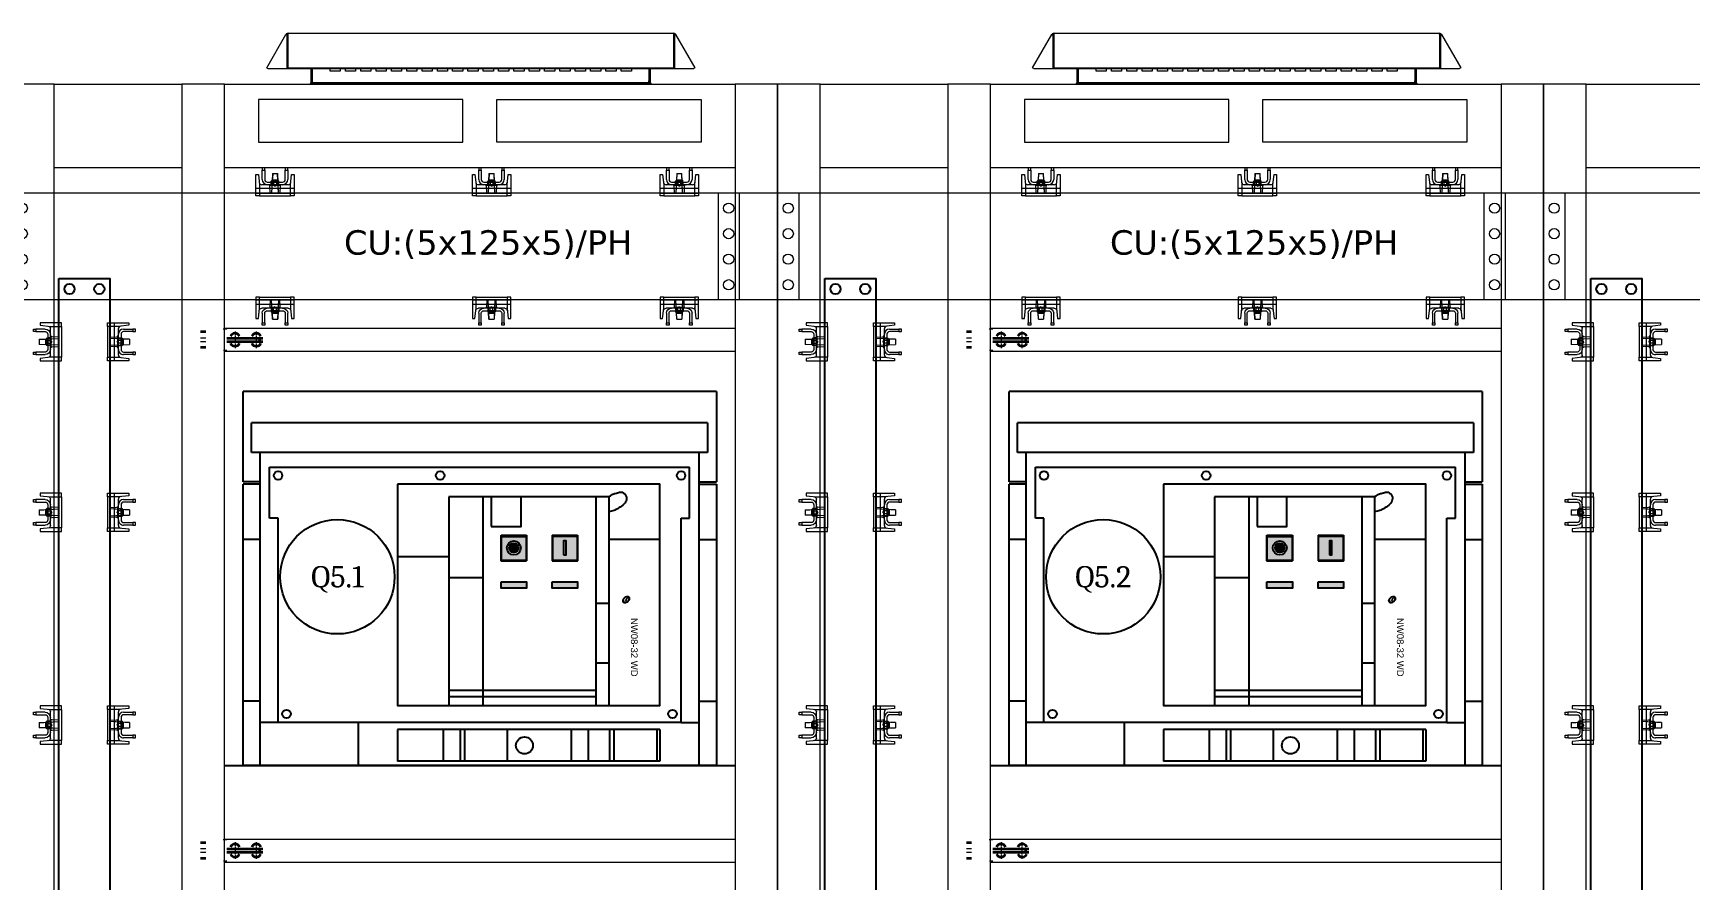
# Model space of a CAD drawing. Header units: millimetres. Extents: x -116965 to 323937, y 291661 to 566926.
# Drawn here: x -46213 to -44265, y 347416 to 348412 of the extents above; entities that cross this region are included whole.
import ezdxf
from ezdxf.enums import TextEntityAlignment as Align

# ---------------------------------------------------------------- set-up
doc = ezdxf.new("R2010")
doc.units = ezdxf.units.MM
doc.linetypes.add('CHAIN', pattern=[0.3543, 0.2362, -0.0295, 0.0591, -0.0295])
doc.layers.get('0').update_dxf_attribs({"lineweight": 18})
doc.layers.add('ALPHA', color=255, linetype='Continuous')
doc.layers.add('C00-00-00', color=7, linetype='Continuous')
for name, color, linetype, lineweight in [('Centerline(Schneider)', 7, 'Continuous', 18), ('hw_Auxiliary', 2, 'Continuous', 13), ('Visible (ISO)', 7, 'Continuous', 50), ('Visible Edges(Schneider)', 7, 'Continuous', 35)]:
    doc.layers.add(name, color=color, linetype=linetype, lineweight=lineweight)
doc.styles.add('hwTech', font='Cambria.ttf')
doc.styles.add('ROMANS', font='')
doc.styles.get("Standard").update_dxf_attribs({"font": 'arial.ttf'})
doc.styles.get('ROMANS').set_extended_font_data('.VnArial')

# ---------------------------------------------------------------- blocks, each defined once
blk = doc.blocks.new('QQQ')
at = {"color": 1, "lineweight": -3, "ltscale": 5}
blk.add_circle((59732.6, 361340.9), 67.2, dxfattribs=at)
at = {"color": 6, "lineweight": -3, "ltscale": 5, "style": 'hwTech'}
blk.add_attdef('Q5A.1', text='', height=25, dxfattribs=at).set_placement((59732.6, 361340.9), align=Align.MIDDLE_CENTER)
blk = doc.blocks.new('*U1436')
for points in [[(0, 2200), (0, 0), (50, 0), (50, 2200)], [(50, 2102), (50, 2200), (200, 2200), (200, 2102)], [(200, 2200), (200, 0), (250, 0), (250, 2200)], [(250, 2102), (250, 2200), (850, 2200), (850, 2102)], [(850, 2200), (850, 0), (900, 0), (900, 2200)], [(50, 98), (50, 0), (200, 0), (200, 98)], [(250, 98), (250, 0), (850, 0), (850, 98)]]:
    blk.add_lwpolyline(points, close=True)
at = {"layer": 'hw_Auxiliary'}
for points in [[(290, 2132), (530, 2132), (530, 2182), (290, 2182)], [(810, 2132), (570, 2132), (570, 2182), (810, 2182)], [(290, 68), (530, 68), (530, 18), (290, 18)], [(810, 68), (570, 68), (570, 18), (810, 18)]]:
    blk.add_lwpolyline(points, close=True, dxfattribs=at)
blk = doc.blocks.new('ban le blokset')
for p, q in [((11, 2), (5, 2)), ((5, -2), (11, -2))]:
    blk.add_line(p, q)
at = {"layer": 'Centerline(Schneider)', "linetype": 'CHAIN', "ltscale": 7.55611}
for p, q in [((35.8, 12.5), (31.7, 12.5)), ((36, -12.5), (31.8, -12.5))]:
    blk.add_line(p, q, dxfattribs=at)
at = {"layer": 'Centerline(Schneider)', "linetype": 'CHAIN', "ltscale": 21.168501}
for p, q in [((45.5, 9.8), (45.5, -9.8)), ((70.5, -9.8), (70.5, 9.8))]:
    blk.add_line(p, q, dxfattribs=at)
at = {"layer": 'Visible Edges(Schneider)'}
for p, q in [((11, 9.2), (5, 9.2)), ((36, 2), (78, 2)), ((74.5, -2), (74.5, 2)), ((11, -9.2), (5, -9.2)), ((36, -2), (78, -2))]:
    blk.add_line(p, q, dxfattribs=at)
for centre, start, end in [((45.5, 2), 21.122, 158.878), ((70.5, 2), 21.122, 158.878), ((45.5, -2), 201.122, 338.878), ((70.5, -2), 201.122, 338.878)]:
    blk.add_arc(centre, 5.63, start, end, dxfattribs=at)
blk = doc.blocks.new('*U1771')
h = blk.add_hatch(color=254)
edge = h.paths.add_edge_path()
edge.add_spline(control_points=[(5.56, 1.78), (5.58, 1.82), (5.59, 1.87), (5.62, 1.95), (5.64, 2), (5.65, 2.04)], knot_values=[-0.183546, -0.183546, -0.183546, -0.183546, -0.091771, -0.091771, 0, 0, 0, 0], degree=3, periodic=0)
edge.add_line((5.65, 2.04), (5.27, 2.04))
edge.add_ellipse((6.4, 1.52), major_axis=(1.3, 1.25), ratio=0.66219, start_angle=104.57605, end_angle=114.75831)
edge.add_line((5.1, 1.78), (5.56, 1.78))
edge = h.paths.add_edge_path()
edge.add_spline(control_points=[(5.44, 1.27), (5.46, 1.32), (5.47, 1.36), (5.5, 1.45), (5.52, 1.49), (5.53, 1.53)], knot_values=[-0.183098, -0.183098, -0.183098, -0.183098, -0.091547, -0.091547, 0, 0, 0, 0], degree=3, periodic=0)
edge.add_line((5.53, 1.53), (4.99, 1.53))
edge.add_ellipse((6.4, 1.52), major_axis=(1.3, 1.25), ratio=0.66219, start_angle=124.09616, end_angle=133.95883)
edge.add_line((4.9, 1.27), (5.44, 1.27))
edge = h.paths.add_edge_path()
edge.add_spline(control_points=[(6.75, 1.18), (6.78, 1.32), (6.82, 1.45), (6.89, 1.72), (6.92, 1.85), (6.96, 1.98)], knot_values=[-0.551644, -0.551644, -0.551644, -0.551644, -0.275816, -0.275816, 0, 0, 0, 0], degree=3, periodic=0)
edge.add_spline(control_points=[(6.96, 1.98), (6.96, 1.99), (6.96, 1.99), (6.97, 2.01), (6.97, 2.01), (6.97, 2.01)], knot_values=[-0.018517, -0.018517, -0.018517, -0.018517, -0.010545, -0.010545, 0, 0, 0, 0], degree=3, periodic=0)
edge.add_spline(control_points=[(6.97, 2.01), (6.98, 2.02), (6.98, 2.03), (7, 2.03), (7.01, 2.04), (7.03, 2.04), (7.04, 2.04), (7.05, 2.04)], knot_values=[-0.027221, -0.027221, -0.027221, -0.027221, -0.014514, -0.014514, -0.00734, -0.00734, 0, 0, 0, 0], degree=3, periodic=0)
edge.add_line((7.05, 2.04), (7.44, 2.04))
edge.add_spline(control_points=[(7.44, 2.04), (7.45, 2.1), (7.46, 2.17), (7.49, 2.29), (7.5, 2.36), (7.52, 2.42)], knot_values=[-0.257765, -0.257765, -0.257765, -0.257765, -0.128882, -0.128882, 0, 0, 0, 0], degree=3, periodic=0)
edge.add_line((7.52, 2.42), (6.88, 2.42))
edge.add_spline(control_points=[(6.88, 2.42), (6.76, 2.42), (6.65, 2.4), (6.42, 2.3), (6.33, 2.24), (6.21, 2.11), (6.17, 2.06), (6.13, 1.97), (6.11, 1.94), (6.09, 1.88), (6.09, 1.86), (6.08, 1.83)], knot_values=[-0.86466, -0.86466, -0.86466, -0.86466, -0.632414, -0.632414, -0.431586, -0.431586, -0.283006, -0.283006, -0.174285, -0.174285, 0, 0, 0, 0], degree=3, periodic=0)
edge.add_spline(control_points=[(6.08, 1.83), (6.05, 1.71), (6.02, 1.59), (5.97, 1.36), (5.94, 1.24), (5.91, 1.13)], knot_values=[-0.479158, -0.479158, -0.479158, -0.479158, -0.239583, -0.239583, 0, 0, 0, 0], degree=3, periodic=0)
edge.add_spline(control_points=[(5.91, 1.13), (5.91, 1.12), (5.91, 1.11), (5.9, 1.09), (5.89, 1.08), (5.89, 1.08)], knot_values=[-0.028568, -0.028568, -0.028568, -0.028568, -0.012798, -0.012798, 0, 0, 0, 0], degree=3, periodic=0)
edge.add_spline(control_points=[(5.89, 1.08), (5.88, 1.07), (5.87, 1.05), (5.83, 1.04), (5.83, 1.04), (5.8, 1.03), (5.79, 1.03), (5.79, 1.03)], knot_values=[-0.058564, -0.058564, -0.058564, -0.058564, -0.027343, -0.027343, -0.015539, -0.015539, 0, 0, 0, 0], degree=3, periodic=0)
edge.add_line((5.79, 1.03), (5.39, 1.03))
edge.add_spline(control_points=[(5.39, 1.03), (5.37, 0.96), (5.35, 0.89), (5.31, 0.76), (5.3, 0.69), (5.28, 0.62)], knot_values=[-0.283689, -0.283689, -0.283689, -0.283689, -0.141847, -0.141847, 0, 0, 0, 0], degree=3, periodic=0)
edge.add_line((5.28, 0.62), (5.9, 0.62))
edge.add_spline(control_points=[(5.9, 0.62), (6.07, 0.62), (6.2, 0.65), (6.42, 0.75), (6.52, 0.82), (6.63, 0.94), (6.67, 0.98), (6.73, 1.09), (6.74, 1.14), (6.75, 1.18)], knot_values=[-1.143628, -1.143628, -1.143628, -1.143628, -0.811486, -0.811486, -0.496541, -0.496541, -0.30491, -0.30491, 0, 0, 0, 0], degree=3, periodic=0)
edge = h.paths.add_edge_path()
edge.add_ellipse((6.4, 1.52), major_axis=(1.3, 1.25), ratio=0.66219, start_angle=306, end_angle=315.86966)
edge.add_line((7.91, 1.81), (7.26, 1.81))
edge.add_spline(control_points=[(7.26, 1.81), (7.25, 1.77), (7.24, 1.72), (7.22, 1.64), (7.2, 1.59), (7.19, 1.55)], knot_values=[-0.178881, -0.178881, -0.178881, -0.178881, -0.089455, -0.089455, 0, 0, 0, 0], degree=3, periodic=0)
edge.add_line((7.19, 1.55), (7.83, 1.55))
edge = h.paths.add_edge_path()
edge.add_spline(control_points=[(7.13, 1.3), (7.12, 1.26), (7.11, 1.22), (7.08, 1.13), (7.07, 1.09), (7.06, 1.04)], knot_values=[-0.179952, -0.179952, -0.179952, -0.179952, -0.089977, -0.089977, 0, 0, 0, 0], degree=3, periodic=0)
edge.add_line((7.06, 1.04), (7.56, 1.04))
edge.add_ellipse((6.4, 1.52), major_axis=(1.3, 1.25), ratio=0.66219, start_angle=286.57974, end_angle=296.65326)
edge.add_line((7.72, 1.3), (7.13, 1.3))
at = {"color": 102}
blk.add_ellipse((6.4, 1.52), major_axis=(1.3, 1.25), ratio=0.66219, dxfattribs=at)
blk = doc.blocks.new('*U1454')
h = blk.add_hatch(color=1)
h.dxf.hatch_style = 1
h.paths.add_polyline_path([(217.7, 104.6, 0.414214), (217.3, 104.9), (188.7, 104.9, 0.414214), (188.3, 104.6), (188.3, 75.9, 0.414214), (188.7, 75.6), (217.3, 75.6, 0.414214), (217.7, 75.9)])
h.paths.add_polyline_path([(211.2, 90.2, -1), (194.8, 90.2, -1)], flags=16)
h.paths.add_polyline_path([(208.5, 90.2, -1), (197.5, 90.2, -1)], flags=0)
h.paths.add_polyline_path([(197.5, 90.2, 1), (208.5, 90.2, 1)], flags=0)
h = blk.add_hatch(color=5)
h.dxf.hatch_style = 1
h.paths.add_polyline_path([(277.7, 104.6, 0.414214), (277.3, 104.9), (248.7, 104.9, 0.414214), (248.3, 104.6), (248.3, 75.9, 0.414214), (248.7, 75.6), (277.3, 75.6, 0.414214), (277.7, 75.9)])
h.paths.add_polyline_path([(261.6, 98.4), (264.4, 98.4), (264.4, 82.1), (261.6, 82.1)], flags=16)
h = blk.add_hatch(color=1)
h.dxf.hatch_style = 1
h.paths.add_polyline_path([(208.5, 90.2, 1), (197.5, 90.2, 1)])
for color, points in [(3, [(188, 50.2), (218, 50.2), (218, 42.8), (188, 42.8)]), (2, [(248, 50.2), (278, 50.2), (278, 42.8), (248, 42.8)])]:
    blk.add_hatch(color=color).paths.add_polyline_path(points)
at = {"color": 0}
for p, q in [((188, 75.2), (188, 105.2)), ((188, 105.2), (218, 105.2)), ((188.3, 75.9), (188.3, 104.6)), ((217.3, 104.9), (188.7, 104.9)), ((248, 105.2), (278, 105.2)), ((248.7, 104.9), (277.3, 104.9))]:
    blk.add_line(p, q, dxfattribs=at)
at = {"color": 7}
for p, q in [((217.7, 104.6), (217.7, 75.9)), ((218, 105.2), (218, 75.2)), ((248, 105.2), (248, 75.2)), ((248.3, 104.6), (248.3, 75.9)), ((218, 75.2), (188, 75.2)), ((217.3, 75.6), (188.7, 75.6)), ((278, 75.2), (248, 75.2)), ((277.3, 75.6), (248.7, 75.6))]:
    blk.add_line(p, q, dxfattribs=at)
blk.add_lwpolyline([(261.6, 82.1), (264.4, 82.1), (264.4, 98.4), (261.6, 98.4)], close=True, dxfattribs=at)
at = {"color": 0}
for points in [[(188, 50.2), (218, 50.2), (218, 42.8), (188, 42.8)], [(248, 50.2), (278, 50.2), (278, 42.8), (248, 42.8)]]:
    blk.add_lwpolyline(points, close=True, dxfattribs=at)
at = {"color": 7}
blk.add_circle((203, 90.2), 8.18, dxfattribs=at)
at = {"color": 1}
blk.add_circle((203, 90.2), 5.45, dxfattribs=at)
at = {"color": 0}
for centre, start, end in [((188.7, 104.6), 90, 180), ((217.3, 104.6), 0, 90), ((248.7, 104.6), 90, 180), ((188.7, 75.9), 180, 270)]:
    blk.add_arc(centre, 0.341, start, end, dxfattribs=at)
at = {"color": 7}
for centre, start, end in [((217.3, 75.9), 270, 0), ((248.7, 75.9), 180, 270)]:
    blk.add_arc(centre, 0.341, start, end, dxfattribs=at)
at = {"layer": 'ALPHA', "color": 253}
for p, q in [((441, 273.8), (-115, 273.8)), ((-115, 167.8), (-115, 273.8)), ((441, 273.8), (441, 167.8)), ((-95, -165.2), (-95, 202.2)), ((420.5, 202.2), (420.5, -165.2)), ((-84, 185.2), (409.5, 185.2)), ((-84, 125.2), (-84, 185.2)), ((409.5, 125.2), (409.5, 185.2)), ((-95, 167.8), (-115, 167.8)), ((-115, -165.2), (-115, 165.2)), ((-95, 165.2), (-115, 165.2)), ((420.5, 167.8), (441, 167.8)), ((420.5, 165.2), (441, 165.2)), ((441, 165.2), (441, -165.2)), ((-79, 125.2), (-84, 125.2)), ((-74, 125.2), (-79, 125.2)), ((-74, -114.8), (-74, 125.2)), ((399.5, -114.8), (399.5, 125.2)), ((399.5, 125.2), (404.5, 125.2)), ((404.5, 125.2), (409.5, 125.2)), ((-74, -114.8), (-95, -114.8)), ((20.5, -165.2), (20.5, -114.8)), ((399.5, -114.8), (420.5, -114.8)), ((441, -165.2), (-115, -165.2))]:
    blk.add_line(p, q, dxfattribs=at)
at = {"layer": 'ALPHA', "color": 254}
for p, q in [((430.5, 237.2), (-105, 237.2)), ((-105, 202.2), (-105, 237.2)), ((430.5, 237.2), (430.5, 202.2)), ((430.5, 202.2), (-105, 202.2)), ((-95, 100.2), (-115, 100.2)), ((218, 105.2), (218, 75.2)), ((248, 105.2), (248, 75.2)), ((420.5, 100.2), (441, 100.2)), ((188, 75.2), (218, 75.2)), ((248, 75.2), (278, 75.2)), ((-95, -89.8), (-115, -89.8)), ((420.5, -89.8), (441, -89.8))]:
    blk.add_line(p, q, dxfattribs=at)
at = {"layer": 'ALPHA', "color": 4}
for p, q in [((126.5, 150.2), (126.5, -94.8)), ((314.5, 150.2), (126.5, 150.2)), ((166.5, 150.2), (166.5, -94.8)), ((299.5, 150.2), (299.5, -94.8)), ((314.5, 150.2), (314.5, -94.8)), ((374.5, 100.2), (314.5, 100.2)), ((66.5, 80.2), (126.5, 80.2)), ((166.5, 55.2), (126.5, 55.2)), ((299.5, 25.2), (314.5, 25.2)), ((299.5, -44.8), (314.5, -44.8)), ((299.5, -77.2), (126.5, -77.2)), ((299.5, -84.8), (126.5, -84.8)), ((374.5, -123.2), (66.5, -123.2)), ((66.5, -123.2), (66.5, -160.2)), ((120.5, -160.2), (120.5, -123.2)), ((140.5, -160.2), (140.5, -123.2)), ((145.5, -160.2), (145.5, -123.2)), ((195.5, -160.2), (195.5, -123.2)), ((270.5, -123.2), (270.5, -160.2)), ((290.5, -123.2), (290.5, -160.2)), ((315.5, -123.2), (315.5, -160.2)), ((320.5, -123.2), (320.5, -160.2)), ((371, -123.2), (371, -160.2)), ((374.5, -123.2), (374.5, -160.2)), ((374.5, -160.2), (66.5, -160.2))]:
    blk.add_line(p, q, dxfattribs=at)
at = {"layer": 'ALPHA', "color": 0}
for p, q in [((188, 105.2), (188, 75.2)), ((188, 105.2), (218, 105.2)), ((248, 105.2), (278, 105.2)), ((278, 105.2), (278, 75.2))]:
    blk.add_line(p, q, dxfattribs=at)
at = {"layer": 'ALPHA', "color": 4}
for points in [[(66.5, 165.2), (66.5, -94.8), (374.5, -94.8), (374.5, 165.2)], [(176.5, 115.2), (211.5, 115.2), (211.5, 150.2), (176.5, 150.2)]]:
    blk.add_lwpolyline(points, close=True, dxfattribs=at)
blk.add_lwpolyline([(314.5, 150.2, -0.038619), (318.5, 152.8, -0.045493), (322.3, 154.3, -0.024228), (327.2, 155.6, -0.058648), (329.2, 155.7, -0.123358), (331.5, 155.1, -0.092807), (333.9, 153.1, -0.116657), (335.4, 149.8, -0.128186), (335.3, 146.5, -0.049971), (334.3, 144.1, -0.055894), (333, 142.2, -0.051937), (331, 140.3, -0.020219), (325.1, 136.3, -0.056224), (320.8, 134.3, -0.040931), (314.5, 132.6)], format="xyb", dxfattribs=at)
at = {"layer": 'ALPHA', "color": 7}
for points in [[(218, 75.2), (188, 75.2), (188, 103.6), (218, 103.6)], [(248, 75.2), (278, 75.2), (278, 103.6), (248, 103.6)]]:
    blk.add_lwpolyline(points, close=True, dxfattribs=at)
at = {"layer": 'ALPHA', "color": 253}
blk.add_lwpolyline([(399.5, -114.8), (-74, -114.8)], dxfattribs=at)
at = {"layer": 'ALPHA', "color": 254}
for centre in [(-74, 175.2), (116.5, 175.2), (399.5, 175.2), (-64, -104.8), (389.5, -104.8)]:
    blk.add_circle(centre, 5, dxfattribs=at)
at = {"layer": 'ALPHA', "color": 4}
blk.add_circle((215.5, -141.8), 10, dxfattribs=at)
at = {"color": 7, "xscale": 2.430000000000291, "yscale": 2.430000000000291, "zscale": 2.430000000000291}
blk.add_blockref('*U1771', (319.5, 25.8), dxfattribs=at)
at = {"layer": 'ALPHA', "color": 254, "style": 'ROMANS', "flags": 8}
blk.add_attdef('TYPE2', (340.6, 8), '', height=8, rotation=270, dxfattribs=at)
blk = doc.blocks.new('*U1648')
at = {"color": 1}
for p, q in [((60078.4, 339394.9), (59223.4, 339394.9)), ((60078.4, 339394.9), (59223.4, 339394.9)), ((59223.4, 339394.9), (59223.4, 339269.9)), ((60078.4, 339394.9), (60078.4, 339269.9)), ((59223.4, 339269.9), (60078.4, 339269.9))]:
    blk.add_line(p, q, dxfattribs=at)
for centre in [(59235.9, 339377.4), (60065.9, 339377.4), (59235.9, 339347.4), (60065.9, 339347.4), (59235.9, 339317.4), (60065.9, 339317.4), (59235.9, 339287.4), (60065.9, 339287.4)]:
    blk.add_circle(centre, 6, dxfattribs=at)
blk = doc.blocks.new('*U1647')
at = {"color": 1}
for p, q in [((59910.9, 339394.9), (59815.9, 339394.9)), ((59910.9, 339394.9), (59815.9, 339394.9)), ((59815.9, 339394.9), (59815.9, 339269.9)), ((59910.9, 339394.9), (59910.9, 339269.9)), ((59815.9, 339269.9), (59910.9, 339269.9))]:
    blk.add_line(p, q, dxfattribs=at)
for centre in [(59828.4, 339377.4), (59898.4, 339377.4), (59828.4, 339347.4), (59898.4, 339347.4), (59828.4, 339317.4), (59898.4, 339317.4), (59828.4, 339287.4), (59898.4, 339287.4)]:
    blk.add_circle(centre, 6, dxfattribs=at)
blk = doc.blocks.new('555')
at = {"lineweight": 5}
for p, q in [((-22.5, 25), (-19.5, 25)), ((-22.5, 0), (-22.5, 25)), ((-19.5, 25), (-18.2, 13)), ((-12, 33), (-15, 33)), ((-15, 33), (-15, 30)), ((-15, 30), (-12, 30)), ((-15, 19), (-15, 30)), ((-12, 30), (-12, 33)), ((-12, 30), (-12, 19)), ((-2.7, 26), (-4, 3.7)), ((-3, 26), (-3.4, 17.7)), ((-3, 26), (3, 26)), ((3, 26), (3.2, 26)), ((3.4, 17.7), (3, 26)), ((4, 3.7), (3.2, 26)), ((15, 33), (12, 33)), ((12, 33), (12, 30)), ((12, 30), (15, 30)), ((12, 19), (12, 30)), ((15, 30), (15, 33)), ((15, 30), (15, 19)), ((18.2, 13), (19.5, 25)), ((19.5, 25), (22.5, 25)), ((22.5, 25), (22.5, 0)), ((22.5, 8.5), (-22.5, 8.5)), ((-22.5, 3), (-4.9, 3)), ((-18.2, 0), (-22.5, 0)), ((-18.2, 13), (-18.2, 13)), ((-18.2, 13), (-18.2, 0)), ((-17.7, 13), (-18.2, 13)), ((-18.2, 0), (-17.7, 0)), ((-17.7, 0), (17.7, 0)), ((-9, 13), (-15.5, 13)), ((-9, 16), (9, 16)), ((9, 13), (-9, 13)), ((-6, 13), (-6, 12.2)), ((0, 12.2), (-6, 12.2)), ((-5.6, 3.7), (-5.9, 11.1)), ((-4.7, 3), (-4.9, 3)), ((-4.7, 3), (4.7, 3)), ((-4.5, 13), (-4.5, 16)), ((-2.9, 18.7), (-4.4, 17.2)), ((-4.4, 13), (-4.4, 17.2)), ((0, 17.2), (-4.4, 17.2)), ((-4.1, 13), (-4.1, 16)), ((-3.4, 16.2), (-4, 3.7)), ((-3.4, 17.7), (-3.4, 16.2)), ((3.4, 17.7), (-3.4, 17.7)), ((3.4, 16.2), (-3.4, 16.2)), ((-2.9, 18.7), (0, 18.7)), ((-1.6, 18.7), (-1.6, 13)), ((0, 11.3), (-1.6, 12.2)), ((0, 18.7), (2.9, 18.7)), ((4.4, 17.2), (0, 17.2)), ((0, 11.3), (1.6, 12.2)), ((6, 12.2), (0, 12.2)), ((1.6, 18.7), (1.6, 13)), ((2.9, 18.7), (4.4, 17.2)), ((3.5, 17.7), (3.4, 17.7)), ((3.4, 16.2), (3.4, 17.7)), ((3.4, 16.2), (3.5, 16.2)), ((4, 3.7), (3.4, 16.2)), ((4.1, 13), (4.1, 16)), ((4.4, 13), (4.4, 17.2)), ((4.5, 13), (4.5, 16)), ((4.9, 3), (4.7, 3)), ((4.9, 3), (22.5, 3)), ((5.9, 11.1), (5.6, 3.7)), ((6, 13), (6, 12.2)), ((15.5, 13), (9, 13)), ((18.2, 13), (17.7, 13)), ((17.7, 0), (18.2, 0)), ((18.2, 0), (18.2, 13)), ((18.2, 13), (18.2, 13)), ((22.5, 0), (18.2, 0))]:
    blk.add_line(p, q, dxfattribs=at)
for centre, radius, start, end in [((-15.5, 16), 3, 186, 270), ((-9, 19), 6, 180, 270), ((-9, 19), 3, 180, 270), ((-7.9, 11), 2, 2, 90), ((-4.9, 3.7), 0.75, 182, 270), ((-4.7, 3.7), 0.75, 270, 356.7829), ((-4.7, 3.7), 0.75, 270, 357.5104), ((4.7, 3.7), 0.75, 182.0138, 270), ((4.7, 3.7), 0.75, 182.4896, 270), ((4.9, 3.7), 0.75, 270, 358), ((7.9, 11), 2, 90, 178), ((9, 19), 3, 270, 0), ((9, 19), 6, 270, 0), ((15.5, 16), 3, 270, 354)]:
    blk.add_arc(centre, radius, start, end, dxfattribs=at)
blk = doc.blocks.new('*U1654')
at = {"color": 1, "lineweight": -3, "ltscale": 5}
blk.add_lwpolyline([(62335.1, 341247.3), (62335.1, 341307.3), (64199.1, 341307.3), (64199.1, 341247.3)], close=True, dxfattribs=at)
for centre in [(62347.6, 341294.8), (62347.6, 341259.8)]:
    blk.add_circle(centre, 6, dxfattribs=at)
blk = doc.blocks.new('SV-F')
at = {"lineweight": 13}
blk.add_line((201, 0), (-201, 0), dxfattribs=at)
at = {"layer": 'Visible (ISO)', "lineweight": 13}
for p, q in [((-251.5, 19.3), (-228.9, 58.5)), ((-228.8, 58.5), (-228.9, 58.5)), ((-228.8, 58.5), (-228.7, 58.4)), ((-227.8, 58.9), (-228.2, 58.1)), ((-227.8, 58.9), (-227.8, 18.5)), ((-226.8, 58.3), (-227.8, 58.9)), ((-226.7, 58.5), (-226.7, 19.3)), ((-226.3, 58.5), (-226.7, 58.5)), ((-226.3, 58.5), (-226.3, 60)), ((-226.3, 60), (226.3, 60)), ((226.3, 60), (226.3, 58.5)), ((226.7, 58.5), (226.3, 58.5)), ((226.7, 58.5), (226.7, 19.3)), ((226.8, 58.3), (227.8, 58.9)), ((228.2, 58.1), (227.8, 58.9)), ((227.8, 58.9), (227.8, 18.5)), ((228.7, 58.4), (228.8, 58.5)), ((228.9, 58.5), (228.8, 58.5)), ((228.9, 58.5), (251.5, 19.3)), ((-226.8, 18.5), (-226.8, 58.3)), ((226.8, 18.5), (226.8, 58.3)), ((-250.9, 18.9), (-251.5, 19.3)), ((-250.9, 18.9), (-250.2, 18.5)), ((-250.2, 18.5), (-227.8, 18.5)), ((-227.8, 18.5), (-226.8, 18.5)), ((-226.7, 19.3), (-226.7, 18.5)), ((-226.7, 19.3), (226.7, 19.3)), ((-226.7, 18.5), (226.7, 18.5)), ((-199.5, 18.5), (-199.5, 1.5)), ((-198, 1.5), (-198, 18.5)), ((-197.5, 4), (-197.5, 18.5)), ((-197.5, 2), (-197.5, 4)), ((-197.5, 2), (197.5, 2)), ((-197.5, 2), (-197.5, 0)), ((-177, 15.5), (-177, 18.5)), ((-165, 15.5), (-177, 15.5)), ((-165, 18.5), (-165, 15.5)), ((-159, 15.5), (-159, 18.5)), ((-147, 15.5), (-159, 15.5)), ((-147, 18.5), (-147, 15.5)), ((-141, 15.5), (-141, 18.5)), ((-129, 15.5), (-141, 15.5)), ((-129, 18.5), (-129, 15.5)), ((-123, 15.5), (-123, 18.5)), ((-111, 15.5), (-123, 15.5)), ((-111, 18.5), (-111, 15.5)), ((-105, 15.5), (-105, 18.5)), ((-93, 15.5), (-105, 15.5)), ((-93, 18.5), (-93, 15.5)), ((-87, 15.5), (-87, 18.5)), ((-75, 15.5), (-87, 15.5)), ((-75, 18.5), (-75, 15.5)), ((-69, 15.5), (-69, 18.5)), ((-57, 15.5), (-69, 15.5)), ((-57, 18.5), (-57, 15.5)), ((-51, 15.5), (-51, 18.5)), ((-39, 15.5), (-51, 15.5)), ((-39, 18.5), (-39, 15.5)), ((-33, 15.5), (-33, 18.5)), ((-21, 15.5), (-33, 15.5)), ((-21, 18.5), (-21, 15.5)), ((-15, 15.5), (-15, 18.5)), ((-3, 15.5), (-15, 15.5)), ((-3, 18.5), (-3, 15.5)), ((3, 15.5), (3, 18.5)), ((15, 15.5), (3, 15.5)), ((15, 18.5), (15, 15.5)), ((21, 15.5), (21, 18.5)), ((33, 15.5), (21, 15.5)), ((33, 18.5), (33, 15.5)), ((39, 15.5), (39, 18.5)), ((51, 15.5), (39, 15.5)), ((51, 18.5), (51, 15.5)), ((57, 15.5), (57, 18.5)), ((69, 15.5), (57, 15.5)), ((69, 18.5), (69, 15.5)), ((75, 15.5), (75, 18.5)), ((87, 15.5), (75, 15.5)), ((87, 18.5), (87, 15.5)), ((93, 15.5), (93, 18.5)), ((105, 15.5), (93, 15.5)), ((105, 18.5), (105, 15.5)), ((111, 15.5), (111, 18.5)), ((123, 15.5), (111, 15.5)), ((123, 18.5), (123, 15.5)), ((129, 15.5), (129, 18.5)), ((141, 15.5), (129, 15.5)), ((141, 18.5), (141, 15.5)), ((147, 15.5), (147, 18.5)), ((159, 15.5), (147, 15.5)), ((159, 18.5), (159, 15.5)), ((165, 15.5), (165, 18.5)), ((177, 15.5), (165, 15.5)), ((177, 18.5), (177, 15.5)), ((197.5, 18.5), (197.5, 4)), ((197.5, 2), (197.5, 4)), ((197.5, 2), (197.5, 0)), ((198, 1.5), (198, 18.5)), ((199.5, 1.5), (199.5, 18.5)), ((226.7, 19.3), (226.7, 18.5)), ((226.8, 18.5), (227.8, 18.5)), ((227.8, 18.5), (250.2, 18.5)), ((250.9, 18.9), (250.2, 18.5)), ((251.5, 19.3), (250.9, 18.9))]:
    blk.add_line(p, q, dxfattribs=at)
for centre, radius, start, end in [((-226.3, 57), 3, 136.3257, 150), ((-226.3, 57), 3, 90, 136.3257), ((-226.3, 57), 1.5, 105.8402, 114.6033), ((226.3, 57), 3, 43.6743, 90), ((226.3, 57), 1.5, 65.3967, 74.1598), ((226.3, 57), 3, 30, 43.6743), ((-201, 1.5), 1.5, 270, 0), ((-201, 1.5), 3, 330, 0), ((201, 1.5), 3, 180, 210), ((201, 1.5), 1.5, 180, 270)]:
    blk.add_arc(centre, radius, start, end, dxfattribs=at)
for points in [[(-228.7, 58.4), (-228.7, 58.4), (-228.6, 58.4), (-228.6, 58.3)], [(-228.6, 58.3), (-228.5, 58.3), (-228.4, 58.2), (-228.2, 58.1)], [(228.6, 58.3), (228.5, 58.3), (228.4, 58.2), (228.2, 58.1)], [(228.7, 58.4), (228.7, 58.4), (228.6, 58.4), (228.6, 58.3)]]:
    blk.add_open_spline(points, degree=3, dxfattribs=at)

msp = doc.modelspace()

# ---------------------------------------------------------------- linework, layer by layer
for p, q in [((-45987.949803, 348065.27154), (-45387.949803, 348065.27154)), ((-45087.949803, 348065.27154), (-44487.949803, 348065.27154)), ((-45987.949803, 348038.27154), (-45387.949803, 348038.27154)), ((-45087.949803, 348038.27154), (-44487.949803, 348038.27154)), ((-45987.949803, 347465.27154), (-45387.949803, 347465.27154)), ((-45087.949803, 347465.27154), (-44487.949803, 347465.27154)), ((-45987.949803, 347438.27154), (-45387.949803, 347438.27154)), ((-45087.949803, 347438.27154), (-44487.949803, 347438.27154))]:
    msp.add_line(p, q)
at = {"lineweight": -3, "ltscale": 5}
for p, q in [((-45987.949803, 347551.783643), (-45387.949803, 347551.783643)), ((-45087.949803, 347551.783643), (-44487.949803, 347551.783643))]:
    msp.add_line(p, q, dxfattribs=at)

# ---------------------------------------------------------------- block references
for name, p in [('SV-F', (-45686.770333, 348351.783643)), ('SV-F', (-44786.770333, 348351.783643)), ('*U1436', (-46237.949803, 346151.783643)), ('*U1436', (-45337.949803, 346151.783643)), ('*U1436', (-44437.949803, 346151.783643)), ('555', (-45928.539009, 348220.784963)), ('555', (-45674.098464, 348220.784963)), ('555', (-45453.539009, 348220.784963)), ('555', (-45028.539009, 348220.784963)), ('555', (-44774.098464, 348220.784963)), ('555', (-44553.539009, 348220.784963)), ('ban le blokset', (-46020.949803, 348051.783643)), ('ban le blokset', (-45120.949803, 348051.783643)), ('ban le blokset', (-46020.949803, 347451.783643)), ('ban le blokset', (-45120.949803, 347451.783643))]:
    msp.add_blockref(name, p)
at = {"lineweight": -3}
for name, p in [('*U1648', (-105461.359253, 8828.906344)), ('*U1647', (-105223.859253, 8828.906344)), ('*U1648', (-104561.359253, 8828.906344)), ('*U1647', (-104323.859253, 8828.906344)), ('*U1648', (-103661.359253, 8828.906344))]:
    msp.add_blockref(name, p, dxfattribs=at)
at = {"lineweight": -3, "rotation": 270}
for p in [(-387429.773448, 410458.925828), (-386529.773448, 410458.925828), (-385629.773448, 410458.925828)]:
    msp.add_blockref('*U1654', p, dxfattribs=at)
at = {"xscale": -1}
for p, rotation in [((-45928.539009, 348101.784723), 180), ((-45674.098464, 348101.784723), 180), ((-45453.539009, 348101.784723), 180), ((-45028.539009, 348101.784723), 180), ((-44774.098464, 348101.784723), 180), ((-44553.539009, 348101.784723), 180), ((-46179.450143, 348049.284843), 90), ((-45279.450143, 348049.284843), 90), ((-44379.450143, 348049.284843), 90), ((-46179.450143, 347849.040409), 90), ((-45279.450143, 347849.040409), 90), ((-44379.450143, 347849.040409), 90), ((-46179.450143, 347599.284843), 90), ((-45279.450143, 347599.284843), 90), ((-44379.450143, 347599.284843), 90)]:
    msp.add_blockref('555', p, dxfattribs=dict(at, rotation=rotation))
at = {"rotation": 270}
for p in [(-46125.449903, 348049.284843), (-45225.449903, 348049.284843), (-44325.449903, 348049.284843), (-46125.449903, 347849.040409), (-45225.449903, 347849.040409), (-44325.449903, 347849.040409), (-46125.449903, 347599.284843), (-45225.449903, 347599.284843), (-44325.449903, 347599.284843)]:
    msp.add_blockref('555', p, dxfattribs=at)
at = {"lineweight": -3}
for p, values in [((-105587.81032, -13567.528689), {'Q5A.1': 'Q5.1'}), ((-104687.935945, -13567.528689), {'Q5A.1': 'Q5.2'})]:
    msp.add_blockref('QQQ', p, dxfattribs=at).add_auto_attribs(values)
at = {"layer": 'ALPHA', "color": 254}
ref = msp.add_blockref('*U1454', (-45850.949803, 347717.033643), dxfattribs=at)
ref.add_attrib('TYPE2', 'NW08-32 WD', (-45510.331781, 347725.009806), dxfattribs={"color": 254, "height": 8, "rotation": 270, "style": 'ROMANS'})
ref = msp.add_blockref('*U1454', (-44950.949803, 347717.033643), dxfattribs=at)
ref.add_attrib('TYPE2', 'NW08-32 WD', (-44610.331781, 347725.009806), dxfattribs={"color": 254, "height": 8, "rotation": 270, "style": 'ROMANS'})

# ---------------------------------------------------------------- texts
at = {"layer": 'C00-00-00', "color": 2, "char_height": 28.70966008, "attachment_point": 5}
for insert in [(-45678.067113, 348163.41251), (-44778.067113, 348163.41251)]:
    msp.add_mtext('{\\fVerdana|b0|i0|c0|p34;CU:(5x125x5)/PH}', dxfattribs=dict(at, insert=insert))

doc.saveas('drawing.dxf')
